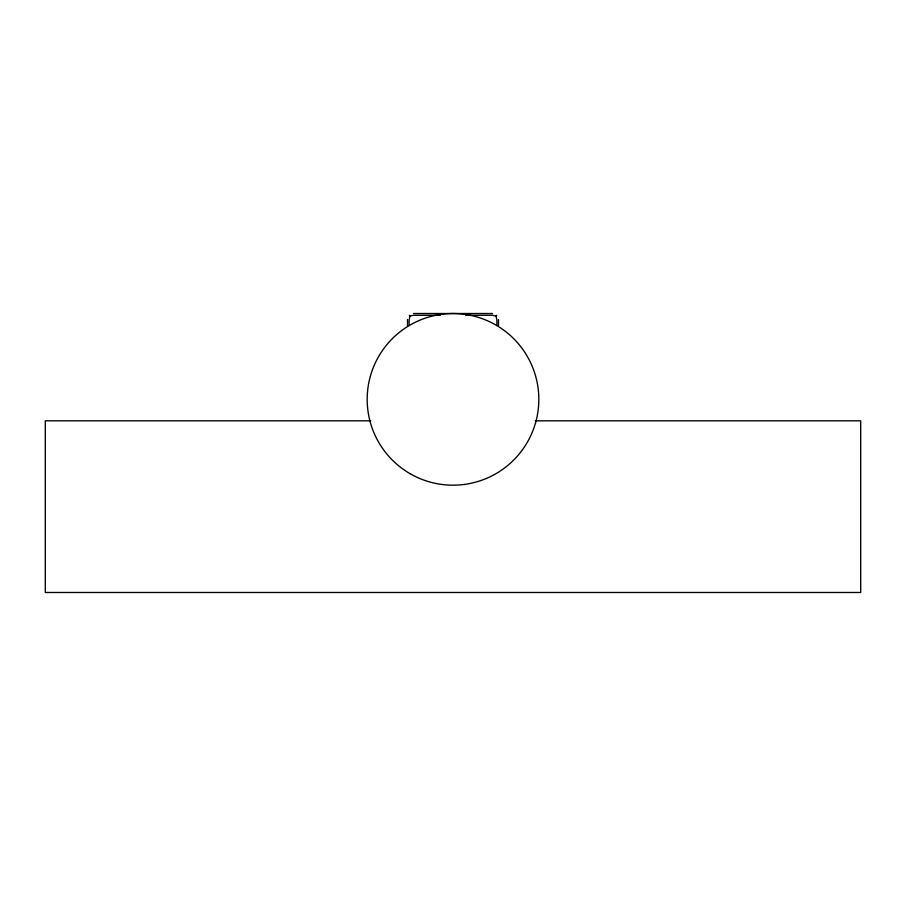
<?xml version="1.0" encoding="UTF-8"?>
<svg xmlns="http://www.w3.org/2000/svg" width="906" height="906" viewBox="0 0 906 906"><rect width="100%" height="100%" fill="white"/><g stroke="black" fill="none" stroke-linecap="round" stroke-linejoin="round"><path stroke-width="1.36" d="M496.726 325.537A15.753 11.132 -90 0 0 495.956 316.058L496.726 315.288M409.274 315.288L410.044 316.058L413.521 315.288L440.305 315.288M413.521 313.521L492.479 313.521M465.695 315.288L492.479 315.288L495.956 316.058M370.69 420.814L45.3 420.814L45.3 592.479L860.7 592.479L860.7 420.814L535.31 420.814M498.493 319.535L498.493 325.537M407.507 319.535L407.507 325.537M409.274 325.537A15.753 11.132 -90 0 1 410.044 316.058M410.09 473.691A85.832 85.832 0 0 0 538.832 399.353A85.832 85.832 0 0 0 410.09 325.028A85.832 85.832 0 0 0 410.09 473.691"/></g></svg>
